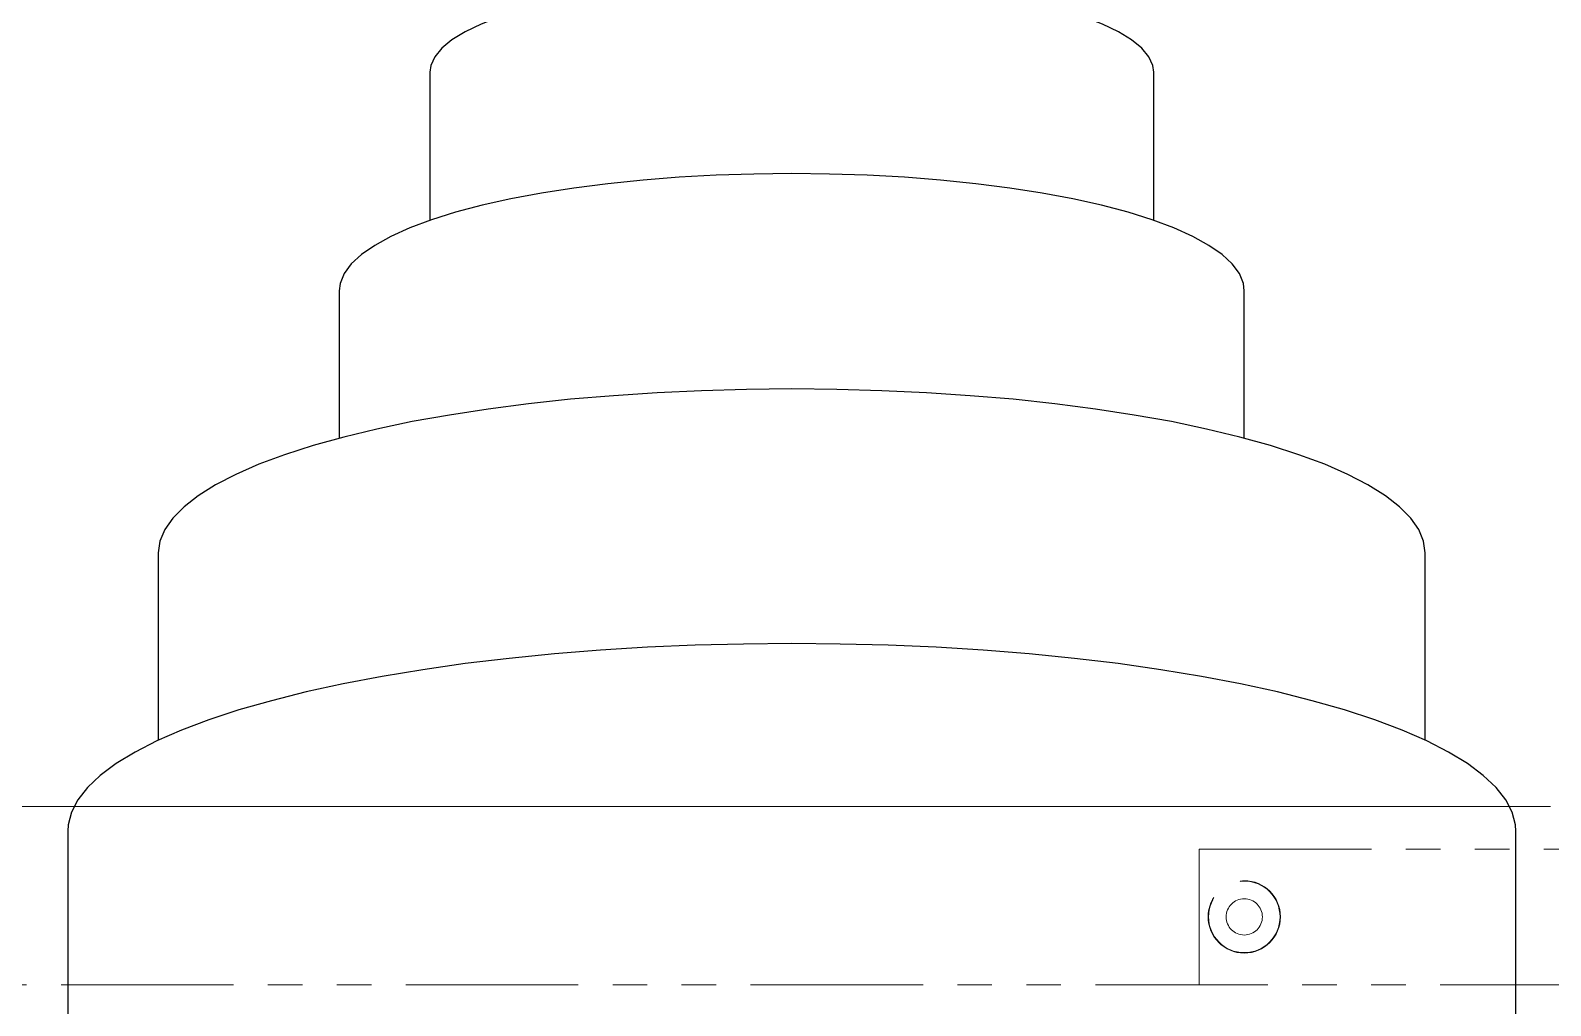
# Model space of a CAD drawing. Extents: x 500 to 100500, y -14500 to 21140.
# Drawn here: x 8492.4 to 8660.3, y -6300.3 to -6192.6 of the extents above; entities that cross this region are included whole.
import ezdxf

# ---------------------------------------------------------------- set-up
doc = ezdxf.new("R2010")
doc.units = 0
doc.linetypes.add('PHANTOM', pattern=[12.7, 6.35, -1.27, 1.27, -1.27, 1.27, -1.27])
doc.linetypes.add('SLD-Solid', pattern=[0])
doc.layers.get('0').update_dxf_attribs({"linetype": 'CONTINUOUS'})
doc.layers.add('D', color=7, linetype='CONTINUOUS')
doc.layers.add('MODEL', color=7, linetype='SLD-Solid', lineweight=15)

# ---------------------------------------------------------------- blocks, each defined once
blk = doc.blocks.new('KASDADS')
at = {"layer": 'MODEL', "color": 4}
blk.add_line((-51206.16, -66230.79, 21.36), (-51602.52, -66230.79, 21.36), dxfattribs=at)
blk = doc.blocks.new('KA$C100bd9fb')
at = {"color": 60, "linetype": 'PHANTOM', "lineweight": 18, "ltscale": 3}
for p, q in [((180, 235, 21.36), (140, 235, 21.36)), ((180, 220, 21.36), (180, 235, 21.36)), ((20, 220, 21.36), (430, 220, 21.36))]:
    blk.add_line(p, q, dxfattribs=at)
for radius in [4, 3.95, 2]:
    blk.add_circle((175, 227.5, 21.36), radius, dxfattribs=at)
blk = doc.blocks.new('KJG24hsdg')
at = {"color": 1, "linetype": 'Continuous', "lineweight": 25}
for p, q in [((-18090.42, -19441.44), (-18090.42, -19457.83)), ((-18010.42, -19457.83), (-18010.42, -19441.44)), ((-18100.42, -19465.59), (-18100.42, -19481.89)), ((-18000.42, -19481.89), (-18000.42, -19465.59)), ((-18120.42, -19494.57), (-18120.42, -19515.26)), ((-17980.42, -19515.26), (-17980.42, -19494.57)), ((-18130.42, -19525.29), (-18130.42, -19562.27)), ((-17970.42, -19562.27), (-17970.42, -19525.29))]:
    blk.add_line(p, q, dxfattribs=at)
at = {"color": 1, "linetype": 'Continuous', "lineweight": 25, "flags": 128}
for points in [[(-18050.42, -19431.09), (-18054.17, -19431.14), (-18057.88, -19431.27), (-18061.53, -19431.5), (-18065.07, -19431.81), (-18068.5, -19432.21), (-18071.76, -19432.69), (-18074.83, -19433.24), (-18077.69, -19433.87), (-18080.31, -19434.56), (-18082.67, -19435.32), (-18084.74, -19436.13), (-18086.52, -19436.98), (-18087.97, -19437.88), (-18089.1, -19438.8), (-18089.88, -19439.75), (-18090.32, -19440.72), (-18090.42, -19441.44)], [(-18010.42, -19441.44), (-18010.52, -19440.72), (-18010.96, -19439.75), (-18011.74, -19438.8), (-18012.87, -19437.88), (-18014.32, -19436.98), (-18016.1, -19436.13), (-18018.17, -19435.32), (-18020.53, -19434.56), (-18023.15, -19433.87), (-18026.01, -19433.24), (-18029.08, -19432.69), (-18032.34, -19432.21), (-18035.76, -19431.81), (-18039.31, -19431.5), (-18042.96, -19431.27), (-18046.67, -19431.14), (-18050.42, -19431.09)], [(-18050.42, -19452.65), (-18054.6, -19452.7), (-18058.76, -19452.83), (-18062.85, -19453.06), (-18066.86, -19453.37), (-18070.76, -19453.77), (-18074.51, -19454.25), (-18078.09, -19454.81), (-18081.48, -19455.45), (-18084.65, -19456.16), (-18087.58, -19456.93), (-18090.25, -19457.77), (-18092.64, -19458.66), (-18094.73, -19459.6), (-18096.51, -19460.58), (-18097.97, -19461.59), (-18099.1, -19462.64), (-18099.88, -19463.7), (-18100.32, -19464.78), (-18100.42, -19465.59)], [(-18000.42, -19465.59), (-18000.52, -19464.78), (-18000.96, -19463.7), (-18001.74, -19462.64), (-18002.87, -19461.59), (-18004.33, -19460.58), (-18006.11, -19459.6), (-18008.2, -19458.66), (-18010.59, -19457.77), (-18013.26, -19456.93), (-18016.19, -19456.16), (-18019.36, -19455.45), (-18022.75, -19454.81), (-18026.33, -19454.25), (-18030.08, -19453.77), (-18033.98, -19453.37), (-18037.98, -19453.06), (-18042.08, -19452.83), (-18046.24, -19452.7), (-18050.42, -19452.65)], [(-18050.42, -19476.45), (-18055.41, -19476.5), (-18060.38, -19476.64), (-18065.3, -19476.87), (-18070.14, -19477.19), (-18074.88, -19477.59), (-18079.5, -19478.09), (-18083.97, -19478.67), (-18088.26, -19479.33), (-18092.37, -19480.06), (-18096.26, -19480.88), (-18099.92, -19481.76), (-18103.32, -19482.7), (-18106.46, -19483.71), (-18109.31, -19484.77), (-18111.86, -19485.89), (-18114.09, -19487.04), (-18116.01, -19488.24), (-18117.58, -19489.46), (-18118.82, -19490.72), (-18119.71, -19491.99), (-18120.24, -19493.28), (-18120.42, -19494.57)], [(-17980.42, -19494.57), (-17980.6, -19493.28), (-17981.13, -19491.99), (-17982.02, -19490.72), (-17983.25, -19489.46), (-17984.83, -19488.24), (-17986.75, -19487.04), (-17988.98, -19485.89), (-17991.53, -19484.77), (-17994.38, -19483.71), (-17997.52, -19482.7), (-18000.92, -19481.76), (-18004.58, -19480.88), (-18008.47, -19480.06), (-18012.57, -19479.33), (-18016.87, -19478.67), (-18021.34, -19478.09), (-18025.96, -19477.59), (-18030.7, -19477.19), (-18035.54, -19476.87), (-18040.46, -19476.64), (-18045.43, -19476.5), (-18050.42, -19476.45)], [(-18050.42, -19504.58), (-18055.76, -19504.63), (-18061.08, -19504.76), (-18066.35, -19504.99), (-18071.56, -19505.32), (-18076.66, -19505.73), (-18081.65, -19506.22), (-18086.5, -19506.8), (-18091.19, -19507.47), (-18095.7, -19508.21), (-18100, -19509.04), (-18104.08, -19509.93), (-18107.93, -19510.89), (-18111.51, -19511.92), (-18114.83, -19513), (-18117.85, -19514.14), (-18120.58, -19515.33), (-18122.99, -19516.57), (-18125.07, -19517.84), (-18126.83, -19519.15), (-18128.24, -19520.49), (-18129.31, -19521.84), (-18130.02, -19523.21), (-18130.37, -19524.59), (-18130.42, -19525.29)], [(-17970.42, -19525.29), (-17970.46, -19524.59), (-17970.82, -19523.21), (-17971.53, -19521.84), (-17972.6, -19520.49), (-17974.01, -19519.15), (-17975.77, -19517.84), (-17977.85, -19516.57), (-17980.26, -19515.33), (-17982.99, -19514.14), (-17986.01, -19513), (-17989.33, -19511.92), (-17992.91, -19510.89), (-17996.76, -19509.93), (-18000.84, -19509.04), (-18005.14, -19508.21), (-18009.65, -19507.47), (-18014.34, -19506.8), (-18019.19, -19506.22), (-18024.18, -19505.73), (-18029.28, -19505.32), (-18034.48, -19504.99), (-18039.76, -19504.76), (-18045.08, -19504.63), (-18050.42, -19504.58)]]:
    blk.add_lwpolyline(points, dxfattribs=at)

msp = doc.modelspace()

# ---------------------------------------------------------------- block references
at = {"layer": 'D', "color": 0, "xscale": -1}
msp.add_blockref('KA$C100bd9fb', (8801.5, -6518.04, -31.83), dxfattribs=at)
at = {"layer": 'D', "color": 1}
msp.add_blockref('KASDADS', (59866.51, 59952.44, -97.17), dxfattribs=at)
at = {"layer": 'D'}
msp.add_blockref('KJG24hsdg', (26626.92, 13244.24, -10.47), dxfattribs=at)

doc.saveas('drawing.dxf')
